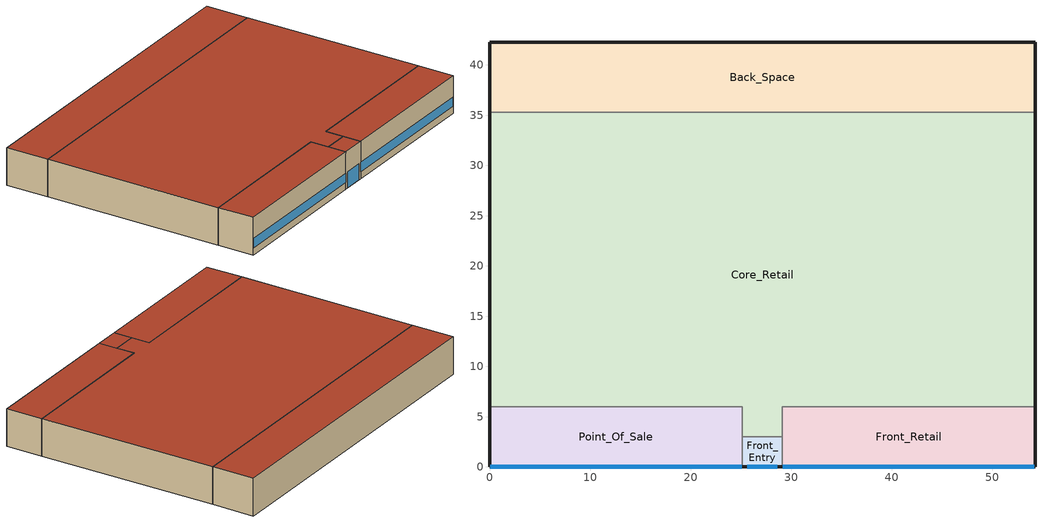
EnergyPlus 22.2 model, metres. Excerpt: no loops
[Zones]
Back_Space
 floor ground (ext-slab): 54.27,35.27 0,35.27 0,42.27 54.27,42.27 z0
 wall outside (Mass Non-res Ext Wall): 54.27,35.27 54.27,42.27 0,42.27 0,35.27 z0:6.1
 wall to Core_Retail (int-walls): 0,35.27 54.27,35.27 z0:6.1
 roof outside (IEAD Non-res Roof): 0,35.27 54.27,35.27 54.27,42.27 0,42.27 z6.1
Core_Retail
 floor ground (ext-slab): 25.14,3 25.14,6 0,6 0,35.27 54.27,35.27 54.27,6 29.14,6 29.14,3 z0
 wall outside (Mass Non-res Ext Wall): 54.27,6 54.27,35.27 / 0,35.27 0,6 z0:6.1
 wall to Front_Retail (int-walls): 29.14,3 29.14,6 54.27,6 z0:6.1
 wall to Point_Of_Sale (int-walls): 0,6 25.14,6 25.14,3 z0:6.1
 wall to Front_Entry (int-walls): 25.14,3 29.14,3 z0:6.1
 roof outside (IEAD Non-res Roof): 25.14,6 25.14,3 29.14,3 29.14,6 54.27,6 54.27,35.27 0,35.27 0,6 z6.1
Front_Entry
 floor ground (ext-slab): 25.14,0 25.14,3 29.14,3 29.14,0 z0
 wall outside (Mass Non-res Ext Wall): 25.14,0 29.14,0 z0:6.1
 wall to Front_Retail (int-walls): 29.14,0 29.14,3 z0:6.1
 wall to Point_Of_Sale (int-walls): 25.14,3 25.14,0 z0:6.1
 window (Window Non-res Fixed): 25.64,0 28.64,0 z0.05:2.66
 roof outside (IEAD Non-res Roof): 25.14,3 25.14,0 29.14,0 29.14,3 z6.1
Front_Retail
 floor ground (ext-slab): 54.27,0 29.14,0 29.14,6 54.27,6 z0
 wall outside (Mass Non-res Ext Wall): 29.14,0 54.27,0 54.27,6 z0:6.1
 window (Window Non-res Fixed): 29.19,0 54.22,0 z1.14:2.66
 roof outside (IEAD Non-res Roof): 29.14,0 54.27,0 54.27,6 29.14,6 z6.1
Point_Of_Sale
 floor ground (ext-slab): 0,0 0,6 25.14,6 25.14,0 z0
 wall outside (Mass Non-res Ext Wall): 0,6 0,0 25.14,0 z0:6.1
 window (Window Non-res Fixed): 0.05,0 25.09,0 z1.14:2.66
 roof outside (IEAD Non-res Roof): 0,6 0,0 25.14,0 25.14,6 z6.1
[Building]
Ref Bldg Stand-alone Retail New2004_v1.3_5.0: North Axis {deg}=0; Terrain=City; Loads Convergence Tolerance Value {W}=0.04; Temperature Convergence Tolerance Value {deltaC}=0.2; Solar Distribution=FullInteriorAndExterior; Maximum Number of Warmup Days=25; Minimum Number of Warmup Days=6
[Site:Location]
USA GA-ATLANTA: Latitude {deg}=33.65; Longitude {deg}=-84.42; Time Zone {hr}=-5; Elevation {m}=315
[SizingPeriod:DesignDay] Day of Month=21; Humidity Condition Type=Wetbulb; Barometric Pressure {Pa}=97598; Rain Indicator=No; Snow Indicator=No; Daylight Saving Time Indicator=No; Solar Model Indicator=ASHRAEClearSky
Name | Month | Day Type | Maximum Dry-Bulb Temperature {C} | Daily Dry-Bulb Temperature Range {deltaC} | Wetbulb or DewPoint at Maximum Dry-Bulb {C} | Wind Speed {m/s} | Wind Direction {deg} | Sky Clearness
ATLANTA Ann Htg 99.6% Condns DB | 1 | WinterDesignDay | -7.3 | 0 | -7.3 | 5.3 | 320 | 0
ATLANTA Ann Clg .4% Condns WB=>MDB | 7 | SummerDesignDay | 31.4 | 9.7 | 25.2 | 4 | 300 | 1
[Site:WaterMainsTemperature]
Calculation Method=CORRELATION; Annual Average Outdoor Air Temperature {C}=15.83; Maximum Difference In Monthly Average Outdoor Air Temperatures {deltaC}=20.5
[Site:GroundTemperature:BuildingSurface]
19.963, 19.905, 19.939, 20.453, 22.043, 22.528, 22.672, 22.78, 22.808, 21.178, 20.28, 20.042
[Construction]
Mass Non-res Ext Wall: 1IN Stucco, 8IN CONCRETE HW, Mass NonRes Wall Insulation, 1/2IN Gypsum
IEAD Non-res Roof: Roof Membrane, IEAD NonRes Roof Insulation, Metal Decking
ext-slab: HW CONCRETE
int-walls: 1/2IN Gypsum, 1/2IN Gypsum
Window Non-res Fixed: NonRes Fixed Assembly Window
InteriorFurnishings: Std Wood 6inch
[Material] Thermal Absorptance=0.9
Name | Roughness | Thickness {m} | Conductivity {W/m-K} | Density {kg/m3} | Specific Heat {J/kg-K} | Solar Absorptance | Visible Absorptance
Mass NonRes Wall Insulation | MediumRough | 0.0365395 | 0.049 | 265 | 836.8 | 0.7 | 0.7
IEAD NonRes Roof Insulation | MediumRough | 0.124663 | 0.049 | 265 | 836.8 | 0.7 | 0.7
Std Wood 6inch | MediumSmooth | 0.15 | 0.12 | 540 | 1210 | 0.7 | 0.7
1/2IN Gypsum | Smooth | 0.0127 | 0.16 | 784.9 | 830 | 0.92 | 0.92
1IN Stucco | Smooth | 0.0253 | 0.6918 | 1858 | 837 | 0.92 | 0.92
8IN CONCRETE HW | Rough | 0.2032 | 1.311 | 2240 | 836.8 | 0.7 | 0.7
HW CONCRETE | Rough | 0.1016 | 1.311 | 2240 | 836.8 | 0.7 | 0.7
Roof Membrane | VeryRough | 0.0095 | 0.16 | 1121.29 | 1460 | 0.7 | 0.7
Metal Decking | MediumSmooth | 0.0015 | 45.006 | 7680 | 418.4 | 0.7 | 0.3
[WindowMaterial:SimpleGlazingSystem]
NonRes Fixed Assembly Window: U-Factor {W/m2-K}=3.23646; Solar Heat Gain Coefficient=0.25
[Zone] Type=1; Multiplier=1; Floor Area {m2}=autocalculate; Part of Total Floor Area=Yes
Back_Space; Core_Retail; Front_Entry; Front_Retail; Point_Of_Sale
[People] Number of People Schedule=BLDG_OCC_SCH; Number of People Calculation Method=Area/Person; Fraction Radiant=0.3; Sensible Heat Fraction=AUTOCALCULATE; Activity Level Schedule=ACTIVITY_SCH; Enable ASHRAE 55 Comfort Warnings=No; Mean Radiant Temperature Calculation Type=ZoneAveraged; Work Efficiency Schedule=WORK_EFF_SCH; Clothing Insulation Calculation Method=ClothingInsulationSchedule; Clothing Insulation Schedule=CLOTHING_SCH; Air Velocity Schedule=AIR_VELO_SCH; Thermal Comfort Model 1 Type=FANGER
Name | Zone or ZoneList or Space or SpaceList | Floor Area per Person {m2/person}
Back_Space People | Back_Space | 27.87
Core_Retail People | Core_Retail | 6.19
Front_Entry People | Front_Entry | 6.19
Front_Retail People | Front_Retail | 6.19
Point_Of_Sale People | Point_Of_Sale | 6.19
[Lights] Schedule=BLDG_LIGHT_SCH; Design Level Calculation Method=Watts/Area; Return Air Fraction=0; Fraction Radiant=0.7; Fraction Visible=0.2; Fraction Replaceable=1; Return Air Fraction Calculated from Plenum Temperature=No
Name | Zone or ZoneList or Space or SpaceList | Watts per Zone Floor Area {W/m2}
Back_Space_Lights | Back_Space | 8.61
Core_Retail_Lights | Core_Retail | 18.29
Front_Entry_Lights | Front_Entry | 11.84
Front_Retail_Lights | Front_Retail | 18.29
Point_Of_Sale_Lights | Point_Of_Sale | 18.29
[ElectricEquipment] Schedule=BLDG_EQUIP_SCH; Design Level Calculation Method=Watts/Area; Fraction Latent=0; Fraction Radiant=0.5; Fraction Lost=0
Name | Zone or ZoneList or Space or SpaceList | Watts per Zone Floor Area {W/m2}
Back_Space_MiscPlug_Equip | Back_Space | 8.07
Core_Retail_MiscPlug_Equip | Core_Retail | 3.23
Front_Retail_MiscPlug_Equip | Front_Retail | 3.23
Point_Of_Sale_MiscPlug_Equip | Point_Of_Sale | 21.52
[Exterior:Lights]
Exterior Facade Lighting: Schedule=ALWAYS_ON; Design Level {W}=8266; Control Option=AstronomicalClock
[ZoneInfiltration:DesignFlowRate] Constant Term Coefficient=1; Temperature Term Coefficient=0; Velocity Term Coefficient=0; Velocity Squared Term Coefficient=0
Name | Zone or ZoneList or Space or SpaceList | Schedule | Design Flow Rate Calculation Method | Flow Rate per Exterior Surface Area {m3/s-m2} | Air Changes per Hour {1/hr}
Back_Space_Infiltration | Back_Space | INFIL_HALF_ON_SCH | Flow/ExteriorArea | 0.000302
Core_Retail_Infiltration | Core_Retail | INFIL_HALF_ON_SCH | Flow/ExteriorArea | 0.000302
Front_Entry_Infiltration | Front_Entry | INFIL_FRONT_SCH | AirChanges/Hour |  | 1
Front_Retail_Infiltration | Front_Retail | INFIL_HALF_ON_SCH | Flow/ExteriorArea | 0.000302
Point_Of_Sale_Infiltration | Point_Of_Sale | INFIL_HALF_ON_SCH | Flow/ExteriorArea | 0.000302
[InternalMass] Construction=InteriorFurnishings
Name | Zone or ZoneList | Surface Area {m2}
Back_Space Internal Mass | Back_Space | 759.78
Core_Retail Internal Mass | Core_Retail | 3200.97
Front_Entry Internal Mass | Front_Entry | 24
Front_Retail Internal Mass | Front_Retail | 301.62
Point_Of_Sale Internal Mass | Point_Of_Sale | 301.62
[Fan:ConstantVolume]
Front_Entry Unit HeaterFan: Availability Schedule=ALWAYS_ON; Fan Total Efficiency=0.53625; Pressure Rise {Pa}=49.8; Maximum Flow Rate {m3/s}=AUTOSIZE; Motor Efficiency=0.825; Motor In Airstream Fraction=1
[Coil:Heating:Electric]
Front_Entry Unit Heater coil: Availability Schedule=ALWAYS_ON; Efficiency=1; Nominal Capacity {W}=AUTOSIZE
[ZoneHVAC:UnitHeater]
Front_Entry Unit Heater: Availability Schedule=ALWAYS_ON; Supply Air Fan=Front_Entry Unit HeaterFan; Maximum Supply Air Flow Rate {m3/s}=AUTOSIZE; Heating Coil=Front_Entry Unit Heater coil; Supply Air Fan Operation During No Heating=No; Maximum Hot Water or Steam Flow Rate {m3/s}=AUTOSIZE; Minimum Hot Water or Steam Flow Rate {m3/s}=0; Heating Convergence Tolerance=0.001
[Zone equipment]
Front_Entry: Front_Entry Unit Heater
[Sizing:Zone]
Front_Entry: Zone Cooling Design Supply Air Temperature Input Method=SupplyAirTemperature; Zone Cooling Design Supply Air Temperature {C}=14; Zone Heating Design Supply Air Temperature Input Method=SupplyAirTemperature; Zone Heating Design Supply Air Temperature {C}=40; Zone Cooling Design Supply Air Humidity Ratio {kgWater/kgDryAir}=0.0085; Zone Heating Design Supply Air Humidity Ratio {kgWater/kgDryAir}=0.008; Design Specification Outdoor Air Object=SZ DSOA Front_Entry; Cooling Design Air Flow Method=DesignDay; Heating Design Air Flow Method=DesignDay; Account for Dedicated Outdoor Air System=No; Dedicated Outdoor Air System Control Strategy=NeutralSupplyAir; Dedicated Outdoor Air Low Setpoint Temperature for Design {C}=autosize; Dedicated Outdoor Air High Setpoint Temperature for Design {C}=autosize; Zone Load Sizing Method=Sensible Load Only No Latent Load; Zone Latent Cooling Design Supply Air Humidity Ratio Input Method=HumidityRatioDifference; Zone Cooling Design Supply Air Humidity Ratio Difference {kgWater/kgDryAir}=0.005; Zone Latent Heating Design Supply Air Humidity Ratio Input Method=HumidityRatioDifference; Zone Humidification Design Supply Air Humidity Ratio Difference {kgWater/kgDryAir}=0.005
[DesignSpecification:OutdoorAir]
SZ DSOA Front_Entry: Outdoor Air Method=Flow/Area; Outdoor Air Flow per Zone Floor Area {m3/s-m2}=0
[ZoneControl:Thermostat]
Front_Entry Thermostat: Zone or ZoneList=Front_Entry; Control Type Schedule=Dual Zone Control Type Sched; Control 1=Front_Entry DualSPSched
[ThermostatSetpoint:DualSetpoint]
Front_Entry DualSPSched: Heating Setpoint Temperature Schedule=HTGSETP_SCH; Cooling Setpoint Temperature Schedule=FRONT_ENTRY_COOLING
[AvailabilityManager:NightCycle] Applicability Schedule=ALWAYS_ON; Fan Schedule=HVACOperationSchd; Control Type=CycleOnAny; Thermostat Tolerance {deltaC}=1; Cycling Run Time Control Type=FixedRunTime; Cycling Run Time {s}=1800
PSZ-AC:1 Availability Manager; PSZ-AC:2 Availability Manager; PSZ-AC:3 Availability Manager; PSZ-AC:4 Availability Manager
[UtilityCost:Tariff]
Name | Output Meter | Conversion Factor Choice | Season Schedule | Demand Window Length | Monthly Charge or Variable | Group
GeorgiaPow_PLL-3_PowerLightLarge | Electricity:Facility | kWh | GeorgiaPowerSeasonSchedule | HalfHour | 15.75 | Comm Elect
GeorgiaPow_PLM-3_PowerLightMedium; GeorgiaPow_PLS-3_PowerLightSmall | Electricity:Facility | kWh | GeorgiaPowerSeasonSchedule | HalfHour | 14 | Comm Elect
GeorgiaPow_GS-2_GeneralService | Electricity:Facility | kWh | GeorgiaPowerSeasonSchedule |  | 13.25 | Comm Elect
GA_EIAMonthlyRateGas | NaturalGas:Facility | MCF |  |  | 0 | Comm Gas
[UtilityCost:Charge:Block] Source Variable=totalEnergy; Season=Annual; Category Variable=EnergyCharges
Name | Utility Cost Charge Block | Tariff | Block Size 1 Value or Variable | Block 1 Cost per Unit Value or Variable | Block Size 2 Value or Variable | Block 2 Cost per Unit Value or Variable | Block Size 3 Value or Variable | Block 3 Cost per Unit Value or Variable | Block Size 4 Value or Variable | Block 4 Cost per Unit Value or Variable | Block Size Multiplier Value or Variable
 | AnnualEnergyCharge | GeorgiaPow_PLL-3_PowerLightLarge | 3000 | 0.10099 | 7000 | 0.09186 | 190000 | 0.0786 | remaining | 0.06096
 | AnnualaddedEnergyCharge | GeorgiaPow_PLL-3_PowerLightLarge | 200 | 0 | 200 | 0.0104 | 200 | 0.00822 | remaining | 0.00594 | TotalDemand
 | AnnualEnergyCharge | GeorgiaPow_PLM-3_PowerLightMedium | 3000 | 0.08757 | 7000 | 0.08026 | 190000 | 0.0691 | remaining | 0.05355
 | AnnualaddedEnergyCharge | GeorgiaPow_PLM-3_PowerLightMedium | 200 | 0 | 200 | 0.00892 | 200 | 0.00672 | remaining | 0.00586 | TotalDemand
 | AnnualEnergyCharge | GeorgiaPow_PLS-3_PowerLightSmall | 25 | 0 | 2975 | 0.08808 | 7000 | 0.08367 | remaining | 0.0722
 | AnnualaddedEnergyCharge | GeorgiaPow_PLS-3_PowerLightSmall | 200 | 0 | 200 | 0.0089 | 200 | 0.0067 | remaining | 0.00586 | TotalDemand
 | AnnualEnergyCharge | GeorgiaPow_GS-2_GeneralService | 25 | 0 | remaining | 0.08327
[UtilityCost:Charge:Simple]
Name | Utility Cost Charge Simple | Tariff | Source Variable | Season | Category Variable | Cost per Unit Value or Variable
 | SummerFuelCostRiderEnergyCharge | GeorgiaPow_PLL-3_PowerLightLarge | TotalEnergy | Summer | EnergyCharges | 0.019843
 | WinterFuelCostRiderEnergyCharge | GeorgiaPow_PLL-3_PowerLightLarge | TotalEnergy | Winter | EnergyCharges | 0.016524
 | TaxofSevenPercent | GeorgiaPow_PLL-3_PowerLightLarge | SubTotal | Annual | Taxes | 0.07
 | SummerFuelCostRiderEnergyCharge | GeorgiaPow_PLM-3_PowerLightMedium | TotalEnergy | Summer | EnergyCharges | 0.019843
 | WinterFuelCostRiderEnergyCharge | GeorgiaPow_PLM-3_PowerLightMedium | TotalEnergy | Winter | EnergyCharges | 0.016524
 | TaxofSevenPercent | GeorgiaPow_PLM-3_PowerLightMedium | SubTotal | Annual | Taxes | 0.07
 | SummerFuelCostRiderEnergyCharge | GeorgiaPow_PLS-3_PowerLightSmall | TotalEnergy | Summer | EnergyCharges | 0.019843
 | WinterFuelCostRiderEnergyCharge | GeorgiaPow_PLS-3_PowerLightSmall | TotalEnergy | Winter | EnergyCharges | 0.016524
 | TaxofSevenPercent | GeorgiaPow_PLS-3_PowerLightSmall | SubTotal | Annual | Taxes | 0.07
 | SummerFuelCostRiderEnergyCharge | GeorgiaPow_GS-2_GeneralService | TotalEnergy | Summer | EnergyCharges | 0.019843
 | WinterFuelCostRiderEnergyCharge | GeorgiaPow_GS-2_GeneralService | TotalEnergy | Winter | EnergyCharges | 0.016524
 | TaxofSevenPercent | GeorgiaPow_GS-2_GeneralService | SubTotal | Annual | Taxes | 0.07
 | MonthlyRateGasCharge | GA_EIAMonthlyRateGas | totalEnergy | Annual | EnergyCharges | GA_MonthlyGasRates
 | TaxofSixPercent | GA_EIAMonthlyRateGas | SubTotal | Annual | Taxes | 0.06
[UtilityCost:Qualify] Season=Annual; Threshold Test=Count
Name | Utility Cost Qualify | Tariff | Variable | Qualify Type | Threshold Value or Variable | Number of Months
 | MinDemand500kw | GeorgiaPow_PLL-3_PowerLightLarge | TotalDemand | Minimum | 500 | 12
 | MinDemand30kw | GeorgiaPow_PLM-3_PowerLightMedium | TotalDemand | Minimum | 30 | 12
 | MaxDemand500kw | GeorgiaPow_PLM-3_PowerLightMedium | TotalDemand | Maximum | 500 | 1
 | MaxDemand30kw | GeorgiaPow_PLS-3_PowerLightSmall | TotalDemand | Maximum | 30 | 1
 | MaxDemand30kw | GeorgiaPow_GS-2_GeneralService | TotalDemand | Maximum | 30 | 1
 | MaxEnergy30OOkwh | GeorgiaPow_GS-2_GeneralService | TotalEnergy | Maximum | 3000 | 1
[UtilityCost:Variable]
GA_MonthlyGasRates: Tariff=GA_EIAMonthlyRateGas; Variable Type=Currency; January Value=9.24; February Value=10.07; March Value=10.36; April Value=10.86; May Value=11.95; June Value=13.5; July Value=12.5; August Value=12.65; September Value=12.07; October Value=10.93; November Value=9.39; December Value=8.18
[Schedule:Compact]
ALWAYS_ON: Through: 12/31, For: AllDays, Until: 24:00, 1
BLDG_EQUIP_SCH: Through: 12/31, For: Weekdays, Until: 07:00, 0.2, Until: 08:00, 0.4, Until: 09:00, 0.7, Until: 18:00, 0.9, Until: 20:00, 0.8, Until: 21:00, 0.7, Until: 22:00, 0.4, Until: 24:00, 0.2, For: Saturday, Until: 07:00, 0.15, Until: 08:00, 0.3, Until: 09:00, 0.5, Until: 10:00, 0.8, Until: 18:00, 0.9, Until: 19:00, 0.7, Until: 21:00, 0.5, Until: 22:00, 0.3, Until: 24:00, 0.15, For: SummerDesignDay, Until: 24:00, 1, For: WinterDesignDay, Until: 24:00, 0, For: AllOtherDays, Until: 08:00, 0.15, Until: 10:00, 0.3, Until: 12:00, 0.6, Until: 17:00, 0.8, Until: 18:00, 0.6, Until: 19:00, 0.4, Until: 24:00, 0.15
BLDG_LIGHT_SCH: Through: 12/31, For: Weekdays, Until: 07:00, 0.05, Until: 08:00, 0.2, Until: 09:00, 0.5, Until: 18:00, 0.9, Until: 20:00, 0.6, Until: 21:00, 0.5, Until: 22:00, 0.2, Until: 24:00, 0.05, For: Saturday, Until: 07:00, 0.05, Until: 08:00, 0.1, Until: 09:00, 0.3, Until: 10:00, 0.6, Until: 18:00, 0.9, Until: 19:00, 0.5, Until: 21:00, 0.3, Until: 22:00, 0.1, Until: 24:00, 0.05, For: SummerDesignDay, Until: 24:00, 1, For: WinterDesignDay, Until: 24:00, 0, For: AllOtherDays, Until: 08:00, 0.05, Until: 10:00, 0.1, Until: 12:00, 0.4, Until: 17:00, 0.6, Until: 18:00, 0.4, Until: 19:00, 0.2, Until: 24:00, 0.05
BLDG_OCC_SCH: Through: 12/31, For: Weekdays, Until: 07:00, 0, Until: 08:00, 0.1, Until: 09:00, 0.2, Until: 11:00, 0.5, Until: 15:00, 0.7, Until: 16:00, 0.8, Until: 17:00, 0.7, Until: 19:00, 0.5, Until: 21:00, 0.3, Until: 24:00, 0, For: SummerDesignDay WinterDesignDay, Until: 24:00, 1, For: Saturday, Until: 07:00, 0, Until: 08:00, 0.1, Until: 09:00, 0.2, Until: 10:00, 0.5, Until: 11:00, 0.6, Until: 17:00, 0.8, Until: 18:00, 0.6, Until: 21:00, 0.2, Until: 22:00, 0.1, Until: 24:00, 0, For: AllOtherDays, Until: 09:00, 0, Until: 10:00, 0.1, Until: 12:00, 0.2, Until: 17:00, 0.4, Until: 18:00, 0.2, Until: 19:00, 0.1, Until: 24:00, 0
INFIL_HALF_ON_SCH: Through: 12/31, For: Weekdays SummerDesignDay, Until: 06:00, 1, Until: 21:00, 0.5, Until: 24:00, 1, For: Saturday, Until: 06:00, 1, Until: 22:00, 0.5, Until: 24:00, 1, For: WinterDesignDay, Until: 24:00, 1, For: AllOtherDays, Until: 08:00, 1, Until: 17:00, 0.5, Until: 24:00, 1
INFIL_FRONT_SCH: Through: 12/31, For: Weekdays SummerDesignDay, Until: 06:00, 0.25, Until: 21:00, 1, Until: 24:00, 0.25, For: Saturday, Until: 06:00, 0.25, Until: 22:00, 1, Until: 24:00, 0.25, For: WinterDesignDay, Until: 24:00, 1, For: AllOtherDays, Until: 08:00, 0.25, Until: 17:00, 1, Until: 24:00, 0.25
WORK_EFF_SCH: Through: 12/31, For: AllDays, Until: 24:00, 0
ACTIVITY_SCH: Through: 12/31, For: AllDays, Until: 24:00, 120
AIR_VELO_SCH: Through: 12/31, For: AllDays, Until: 24:00, 0.2
CLOTHING_SCH: Through: 04/30, For: AllDays, Until: 24:00, 1, Through: 09/30, For: AllDays, Until: 24:00, 0.5, Through: 12/31, For: AllDays, Until: 24:00, 1
Dual Zone Control Type Sched: Through: 12/31, For: AllDays, Until: 24:00, 4
FRONT_ENTRY_COOLING: Through: 12/31, For: AllDays, Until: 24:00, 90
HTGSETP_SCH: Through: 12/31, For: Weekdays, Until: 06:00, 15.6, Until: 21:00, 21, Until: 24:00, 15.6, For SummerDesignDay, Until: 24:00, 15.6, For WinterDesignDay, Until: 24:00, 21, For: Saturday, Until: 06:00, 15.6, Until: 22:00, 21, Until: 24:00, 15.6, For: Sunday Holidays AllOtherDays, Until:  8:00, 15.6, Until: 19:00, 21, Until: 24:00, 15.6
HVACOperationSchd: Through: 12/31, For: Weekdays SummerDesignDay, Until: 06:00, 0, Until: 21:00, 1, Until: 24:00, 0, For: Saturday WinterDesignDay, Until: 06:00, 0, Until: 22:00, 1, Until: 24:00, 0, For: AllOtherDays, Until: 08:00, 0, Until: 19:00, 1, Until: 24:00, 0
GeorgiaPowerSeasonSchedule: Through: 5/31, For: AllDays, Until: 24:00, 1, Through: 9/30, For: AllDays, Until: 24:00, 3, Through: 12/31, For: AllDays, Until: 24:00, 1
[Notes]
DOE Commercial Reference Building
Stand-alone Retail, new construction 90.1-2004
EnergyPlus Version 5.0
ASHRAE Standards 90.1-2004 and 62-1999
Description:  Single story, Five zone building.
Form:         Area = 2,294 m2 (24,692 ft2); Number of Stories = 1; Shape = rectangle, Aspect ratio = 1.3
Envelope:     Envelope thermal properties vary with climate according to ASHRAE Standard 90.1-2004.
Opaque constructions: mass walls; built-up flat roof (insulation above deck); slab-on-grade floor
Windows: window-to-wall ratio = 7.1%, south wall only (25.4%)
Infiltration = 0.4 cfm/ft2 above grade wall area at 0.3 in wc (75 Pa) adjusted to 0.016 in wc (4 Pa).
50% of full value when ventilation system on.
HVAC:         PSZ-AC, gas furnace; electric unit heater for front entry zone
Economizer per 90.1-2004
Int. gains:   W/m2 (W/ft2)    lights           elec plug          gas plug
Core Retail     18.29 (1.7)      3.23 (0.3)            0
Point of Sale   18.29 (1.7)      21.52 (2.0)           0
Front Retail    18.29 (1.7)      3.23 (0.3)            0
Detached Shading:               None
Daylight:                       None
Natural Ventilation:            None
Zonal Equipment:                ZoneHVAC:UnitHeater
Air Primary Loops:              PSZ-AC
Plant Loops:                    None
System Equipment Autosize:      Yes
Purchased Cooling:              None
Purchased Heating:              None
Coils:                          Coil:Cooling:DX:SingleSpeed; Coil:Heating:Gas; Coil:Heating:Electric (unit heaters)
Pumps:                          None
Boilers:                        None
Chillers:                       None
Reference citation for the Commercial Reference Buildings:
Deru, M.; Field, K.; Studer, D.; Benne, K.; Griffith, B.; Torcellini, P;
Halverson, M.; Winiarski, D.; Liu, B.; Rosenberg, M.; Huang, J.;
Yazdanian, M.; Crawley, D. (2010).
U.S. Department of Energy Commercial Reference Building Models of the National Building Stock.
Washington, DC: U.S. Department of Energy, Energy Efficiency and
Renewable Energy, Office of Building Technologies.
***GENERAL SIMULATION PARAMETERS***
Number of Zones: 5
***HOLIDAYS & DAYLIGHT SAVINGS***
